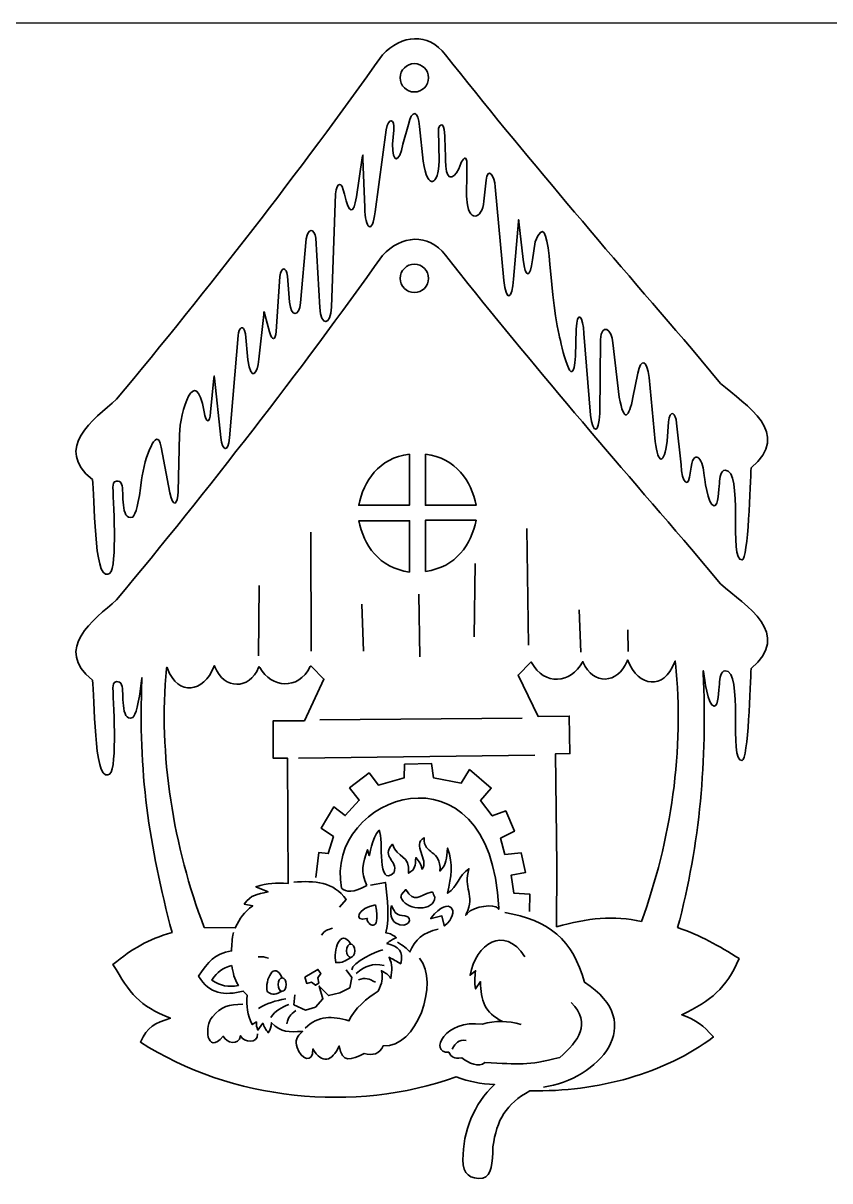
# Model space of a CAD drawing. Header units: millimetres. Extents: x -109 to 102, y -98 to 112.
# Drawn here: x -43 to 23.2, y 17.1 to 112 of the extents above; entities that cross this region are included whole.
import ezdxf

# ---------------------------------------------------------------- set-up
doc = ezdxf.new("R2010")
doc.units = ezdxf.units.MM
doc.header["$MEASUREMENT"] = 0
doc.layers.add('layer 1', color=7, linetype='Continuous')

msp = doc.modelspace()

# ---------------------------------------------------------------- linework, layer by layer
at = {"layer": 'layer 1', "color": 137}
msp.add_lwpolyline([(-108.1613, -97.9675), (101.8387, -97.9675), (101.8387, 112.0323), (-108.1613, 112.0323), (-108.1613, -97.9675)], close=True, dxfattribs=at)
at = {"layer": 'layer 1', "color": 250, "lineweight": 35}
for points, knots in [([(-8.9465, 103.2595), (-8.9465, 103.2595), (-8.8854, 100.7156), (-8.8854, 100.7156), (-8.8854, 100.7156), (-8.9494, 98.7526), (-9.8127, 98.2282), (-10.2048, 100.7156), (-10.2048, 100.7156), (-10.2048, 100.7156), (-10.5076, 103.5653), (-10.5076, 103.5653), (-10.5076, 103.5653), (-10.5677, 104.8792), (-11.1715, 105.0012), (-11.3918, 103.7126), (-11.3918, 103.7126), (-11.3918, 103.7126), (-11.8612, 102.1172), (-11.8612, 102.1172), (-11.8612, 102.1172), (-12.1543, 100.4833), (-12.7387, 100.5187), (-12.7005, 102.1069), (-12.7005, 102.1069), (-12.7005, 102.1069), (-12.595, 103.2649), (-12.595, 103.2649), (-12.595, 103.2649), (-12.5389, 104.2172), (-13.0436, 104.3453), (-13.2429, 103.2851), (-13.2429, 103.2851), (-13.2429, 103.2851), (-14.1349, 96.5748), (-14.1349, 96.5748), (-14.1349, 96.5748), (-14.3636, 94.6062), (-14.9456, 95.1814), (-14.9908, 96.9146), (-14.9908, 96.9146), (-14.9908, 96.9146), (-15.138, 100.9151), (-15.138, 100.9151), (-15.138, 100.9151), (-15.1487, 101.2075), (-15.1293, 101.4109), (-15.1941, 100.9822), (-15.1941, 100.9822), (-15.1941, 100.9822), (-15.677, 97.7917), (-15.677, 97.7917), (-15.677, 97.7917), (-15.8863, 96.2939), (-16.2998, 96.3409), (-16.655, 98.0209), (-16.655, 98.0209), (-16.8777, 99.1249), (-17.2827, 99.0177), (-17.379, 98.0371), (-17.379, 98.0371), (-17.379, 98.0371), (-17.7207, 88.7558), (-17.7207, 88.7558), (-17.7207, 88.7558), (-17.7692, 87.2386), (-18.5896, 87.1206), (-18.6864, 88.7302), (-18.6864, 88.7302), (-18.6864, 88.7302), (-19.0043, 94.3919), (-19.0043, 94.3919), (-19.0043, 94.3919), (-19.1089, 95.2648), (-19.6575, 95.2307), (-19.7908, 94.3467), (-19.7908, 94.3467), (-19.7908, 94.3467), (-20.2522, 89.1107), (-20.2522, 89.1107), (-20.2522, 89.1107), (-20.3575, 87.9548), (-21.0564, 87.9175), (-21.1474, 89.155), (-21.1474, 89.155), (-21.1474, 89.155), (-21.323, 91.2915), (-21.323, 91.2915), (-21.323, 91.2915), (-21.4169, 92.0914), (-21.8586, 92.0575), (-21.9565, 91.2742), (-21.9565, 91.2742), (-21.9565, 91.2742), (-22.2475, 86.7557), (-22.2475, 86.7557), (-22.2475, 86.7557), (-22.3009, 86.0071), (-22.596, 85.9683), (-22.8106, 86.7113), (-22.8106, 86.7113), (-22.8106, 86.7113), (-23.1824, 88.1566), (-23.1824, 88.1566), (-23.1824, 88.1566), (-23.2584, 88.4523), (-23.2439, 88.4452), (-23.2764, 88.1468), (-23.2764, 88.1468), (-23.2764, 88.1468), (-23.6775, 84.4782), (-23.6775, 84.4782), (-23.6775, 84.4782), (-23.7819, 83.2396), (-24.3136, 82.5848), (-24.5833, 84.4156), (-24.5833, 84.4156), (-24.5833, 84.4156), (-24.7711, 86.5693), (-24.7711, 86.5693), (-24.7711, 86.5693), (-24.9405, 87.4034), (-25.3232, 87.0645), (-25.3601, 86.4327), (-25.3601, 86.4327), (-25.3601, 86.4327), (-26.0828, 78.0358), (-26.0828, 78.0358), (-26.0828, 78.0358), (-26.159, 76.7773), (-26.7093, 76.937), (-26.7858, 78.0671), (-26.7858, 78.0671), (-26.7858, 78.0671), (-27.3107, 82.9295), (-27.3107, 82.9295), (-27.3107, 82.9295), (-27.3396, 83.1976), (-27.3328, 83.1615), (-27.3567, 82.9179), (-27.3567, 82.9179), (-27.3567, 82.9179), (-27.6316, 80.1319), (-27.6316, 80.1319), (-27.6316, 80.1319), (-27.7028, 79.1454), (-28.0311, 79.2417), (-28.1529, 80.1611), (-28.1529, 80.1611), (-28.9089, 84.2546), (-30.1467, 80.0943), (-30.1862, 78.3054), (-30.1862, 78.3054), (-30.1862, 78.3054), (-30.2898, 73.635), (-30.2898, 73.635), (-30.2898, 73.635), (-30.3034, 72.5433), (-30.7192, 72.2382), (-30.9657, 73.5268), (-30.9657, 73.5268), (-30.9657, 73.5268), (-31.6813, 77.2664), (-31.6813, 77.2664), (-31.6813, 77.2664), (-31.8854, 78.332), (-32.2517, 77.9058), (-32.5203, 77.3265), (-32.5203, 77.3265), (-32.8516, 76.7169), (-33.1863, 75.4771), (-33.2951, 74.5773), (-33.2951, 74.5773), (-33.5331, 72.6175), (-33.7716, 71.7624), (-34.0197, 71.5379), (-34.0197, 71.5379), (-35.0746, 71.1952), (-34.7014, 73.6008), (-34.9298, 74.2411), (-34.9298, 74.2411), (-35.001, 74.4408), (-35.1938, 74.5082), (-35.3598, 74.4887), (-35.3598, 74.4887), (-35.6017, 74.4603), (-35.6216, 74.1927), (-35.6392, 73.9927), (-35.6392, 73.9927), (-35.5947, 72.3192), (-35.2305, 66.7426), (-36.053, 66.8601), (-36.053, 66.8601), (-37.2495, 66.4244), (-37.1058, 73.3026), (-37.3292, 74.6131), (-37.3292, 74.6131), (-40.5474, 77.1912), (-37.2214, 79.5554), (-35.3392, 81.1967), (-35.3392, 81.1967), (-27.8015, 90.2915), (-20.3725, 99.8033), (-13.5359, 109.4369), (-13.5359, 109.4369), (-11.9533, 111.0875), (-9.8208, 111.3), (-8.3622, 109.4483), (-8.3622, 109.4483), (-1.883, 101.2202), (4.9692, 93.2769), (11.815, 85.3548), (11.815, 85.3548), (11.815, 85.3548), (14.1944, 82.4961), (14.1944, 82.4961), (14.1944, 82.4961), (16.2958, 80.6727), (20.1057, 78.4343), (16.7035, 75.5659), (16.7035, 75.5659), (16.6253, 74.3919), (16.4634, 68.0633), (15.963, 68.0177), (15.963, 68.0177), (14.8123, 67.9117), (16.1169, 75.4635), (14.5678, 75.3799), (14.5678, 75.3799), (14.209, 75.3605), (14.1193, 74.8058), (14.0942, 74.2905), (14.0942, 74.2905), (14.0695, 73.7815), (14.0015, 72.4591), (13.6737, 72.4701), (13.6737, 72.4701), (13.1171, 72.4886), (12.8658, 74.8397), (12.811, 75.1582), (12.811, 75.1582), (12.7575, 76.3167), (11.9484, 77.3349), (11.726, 75.2918), (11.726, 75.2918), (11.5955, 73.7198), (11.0251, 74.3408), (10.9514, 75.8296), (10.9514, 75.8296), (10.9514, 75.8296), (10.5855, 79.2257), (10.5855, 79.2257), (10.5855, 79.2257), (10.5467, 80.1033), (10.0459, 80.4161), (9.9126, 79.3386), (9.9126, 79.3386), (9.9126, 79.3386), (9.8101, 77.747), (9.8101, 77.747), (9.8101, 77.747), (9.5631, 75.8293), (9.0598, 75.7901), (8.8431, 77.7441), (8.8431, 77.7441), (8.8431, 77.7441), (8.3488, 82.9805), (8.3488, 82.9805), (8.3488, 82.9805), (8.1556, 84.4317), (7.6699, 84.5839), (7.4023, 83.345), (7.4023, 83.345), (7.4023, 83.345), (7.0058, 81.3444), (7.0058, 81.3444), (7.0058, 81.3444), (6.6818, 79.679), (6.2774, 79.2166), (5.8863, 81.3669), (5.8863, 81.3669), (5.8863, 81.3669), (5.3671, 85.8124), (5.3671, 85.8124), (5.3671, 85.8124), (5.3078, 86.9642), (4.4175, 87.5006), (4.3511, 86.0849), (4.3511, 86.0849), (4.3511, 86.0849), (4.2831, 80.0317), (4.2831, 80.0317), (4.2831, 80.0317), (4.2063, 78.3481), (3.7266, 78.2955), (3.5232, 79.9014), (3.5232, 79.9014), (3.5232, 79.9014), (2.9924, 86.5762), (2.9924, 86.5762), (2.9924, 86.5762), (2.9172, 88.0196), (2.4233, 88.5818), (2.3533, 86.9294), (2.3533, 86.9294), (2.3533, 86.9294), (2.3053, 84.7278), (2.3053, 84.7278), (2.3053, 84.7278), (2.0511, 81.3716), (1.1398, 85.6543), (0.9506, 86.4629), (0.9506, 86.4629), (0.0378, 90.363), (0.3182, 97.3532), (-1.0126, 94.115), (-1.0126, 94.115), (-1.0126, 94.115), (-1.2261, 92.616), (-1.2261, 92.616), (-1.2261, 92.616), (-1.3986, 91.1692), (-1.8125, 91.0388), (-2.006, 92.6546), (-2.006, 92.6546), (-2.006, 92.6546), (-2.3521, 95.7445), (-2.3521, 95.7445), (-2.3521, 95.7445), (-2.373, 95.9317), (-2.3689, 96.0095), (-2.389, 95.7686), (-2.389, 95.7686), (-2.389, 95.7686), (-2.7804, 91.0554), (-2.7804, 91.0554), (-2.7804, 91.0554), (-2.9075, 89.3379), (-3.4036, 89.1639), (-3.5914, 90.9309), (-3.5914, 90.9309), (-3.5914, 90.9309), (-4.2852, 98.6069), (-4.2852, 98.6069), (-4.2852, 98.6069), (-4.3246, 99.5246), (-4.8994, 100.2997), (-5.0436, 99.1522), (-5.0436, 99.1522), (-5.0436, 99.1522), (-5.2128, 97.4375), (-5.2128, 97.4375), (-5.2128, 97.4375), (-5.3663, 95.8807), (-6.5351, 95.6629), (-6.6289, 97.6332), (-6.6289, 97.6332), (-6.65, 98.0764), (-6.6262, 98.8826), (-6.6052, 100.4427), (-6.6052, 100.4427), (-6.5928, 101.364), (-7.005, 100.8633), (-7.1104, 100.5176), (-7.1104, 100.5176), (-7.4937, 99.2589), (-8.2934, 98.9434), (-8.3389, 100.302), (-8.3389, 100.302), (-8.3824, 101.5922), (-8.4029, 102.7038), (-8.4845, 103.3069), (-8.4845, 103.3069), (-8.5731, 103.9616), (-8.9556, 103.6481), (-8.9465, 103.2595)], [0, 0, 0, 0, 0.0105263, 0.0105263, 0.0105263, 0.0105263, 0.0210526, 0.0210526, 0.0210526, 0.0210526, 0.0315789, 0.0315789, 0.0315789, 0.0315789, 0.0421053, 0.0421053, 0.0421053, 0.0421053, 0.0526316, 0.0526316, 0.0526316, 0.0526316, 0.0631579, 0.0631579, 0.0631579, 0.0631579, 0.0736842, 0.0736842, 0.0736842, 0.0736842, 0.0842105, 0.0842105, 0.0842105, 0.0842105, 0.0947368, 0.0947368, 0.0947368, 0.0947368, 0.1052632, 0.1052632, 0.1052632, 0.1052632, 0.1157895, 0.1157895, 0.1157895, 0.1157895, 0.1263158, 0.1263158, 0.1263158, 0.1263158, 0.1368421, 0.1368421, 0.1368421, 0.1368421, 0.1473684, 0.1473684, 0.1473684, 0.1473684, 0.1578947, 0.1578947, 0.1578947, 0.1578947, 0.1684211, 0.1684211, 0.1684211, 0.1684211, 0.1789474, 0.1789474, 0.1789474, 0.1789474, 0.1894737, 0.1894737, 0.1894737, 0.1894737, 0.2, 0.2, 0.2, 0.2, 0.2105263, 0.2105263, 0.2105263, 0.2105263, 0.2210526, 0.2210526, 0.2210526, 0.2210526, 0.2315789, 0.2315789, 0.2315789, 0.2315789, 0.2421053, 0.2421053, 0.2421053, 0.2421053, 0.2526316, 0.2526316, 0.2526316, 0.2526316, 0.2631579, 0.2631579, 0.2631579, 0.2631579, 0.2736842, 0.2736842, 0.2736842, 0.2736842, 0.2842105, 0.2842105, 0.2842105, 0.2842105, 0.2947368, 0.2947368, 0.2947368, 0.2947368, 0.3052632, 0.3052632, 0.3052632, 0.3052632, 0.3157895, 0.3157895, 0.3157895, 0.3157895, 0.3263158, 0.3263158, 0.3263158, 0.3263158, 0.3368421, 0.3368421, 0.3368421, 0.3368421, 0.3473684, 0.3473684, 0.3473684, 0.3473684, 0.3578947, 0.3578947, 0.3578947, 0.3578947, 0.3684211, 0.3684211, 0.3684211, 0.3684211, 0.3789474, 0.3789474, 0.3789474, 0.3789474, 0.3894737, 0.3894737, 0.3894737, 0.3894737, 0.4, 0.4, 0.4, 0.4, 0.4105263, 0.4105263, 0.4105263, 0.4105263, 0.4210526, 0.4210526, 0.4210526, 0.4210526, 0.4315789, 0.4315789, 0.4315789, 0.4315789, 0.4421053, 0.4421053, 0.4421053, 0.4421053, 0.4526316, 0.4526316, 0.4526316, 0.4526316, 0.4631579, 0.4631579, 0.4631579, 0.4631579, 0.4736842, 0.4736842, 0.4736842, 0.4736842, 0.4842105, 0.4842105, 0.4842105, 0.4842105, 0.4947368, 0.4947368, 0.4947368, 0.4947368, 0.5052632, 0.5052632, 0.5052632, 0.5052632, 0.5157895, 0.5157895, 0.5157895, 0.5157895, 0.5263158, 0.5263158, 0.5263158, 0.5263158, 0.5368421, 0.5368421, 0.5368421, 0.5368421, 0.5473684, 0.5473684, 0.5473684, 0.5473684, 0.5578947, 0.5578947, 0.5578947, 0.5578947, 0.5684211, 0.5684211, 0.5684211, 0.5684211, 0.5789474, 0.5789474, 0.5789474, 0.5789474, 0.5894737, 0.5894737, 0.5894737, 0.5894737, 0.6, 0.6, 0.6, 0.6, 0.6105263, 0.6105263, 0.6105263, 0.6105263, 0.6210526, 0.6210526, 0.6210526, 0.6210526, 0.6315789, 0.6315789, 0.6315789, 0.6315789, 0.6421053, 0.6421053, 0.6421053, 0.6421053, 0.6526316, 0.6526316, 0.6526316, 0.6526316, 0.6631579, 0.6631579, 0.6631579, 0.6631579, 0.6736842, 0.6736842, 0.6736842, 0.6736842, 0.6842105, 0.6842105, 0.6842105, 0.6842105, 0.6947368, 0.6947368, 0.6947368, 0.6947368, 0.7052632, 0.7052632, 0.7052632, 0.7052632, 0.7157895, 0.7157895, 0.7157895, 0.7157895, 0.7263158, 0.7263158, 0.7263158, 0.7263158, 0.7368421, 0.7368421, 0.7368421, 0.7368421, 0.7473684, 0.7473684, 0.7473684, 0.7473684, 0.7578947, 0.7578947, 0.7578947, 0.7578947, 0.7684211, 0.7684211, 0.7684211, 0.7684211, 0.7789474, 0.7789474, 0.7789474, 0.7789474, 0.7894737, 0.7894737, 0.7894737, 0.7894737, 0.8, 0.8, 0.8, 0.8, 0.8105263, 0.8105263, 0.8105263, 0.8105263, 0.8210526, 0.8210526, 0.8210526, 0.8210526, 0.8315789, 0.8315789, 0.8315789, 0.8315789, 0.8421053, 0.8421053, 0.8421053, 0.8421053, 0.8526316, 0.8526316, 0.8526316, 0.8526316, 0.8631579, 0.8631579, 0.8631579, 0.8631579, 0.8736842, 0.8736842, 0.8736842, 0.8736842, 0.8842105, 0.8842105, 0.8842105, 0.8842105, 0.8947368, 0.8947368, 0.8947368, 0.8947368, 0.9052632, 0.9052632, 0.9052632, 0.9052632, 0.9157895, 0.9157895, 0.9157895, 0.9157895, 0.9263158, 0.9263158, 0.9263158, 0.9263158, 0.9368421, 0.9368421, 0.9368421, 0.9368421, 0.9473684, 0.9473684, 0.9473684, 0.9473684, 0.9578947, 0.9578947, 0.9578947, 0.9578947, 0.9684211, 0.9684211, 0.9684211, 0.9684211, 0.9789474, 0.9789474, 0.9789474, 0.9789474, 1, 1, 1, 1]), ([(-10.9185, 108.7177), (-10.2754, 108.7177), (-9.7537, 108.196), (-9.7537, 107.5528), (-9.7537, 107.5528), (-9.7537, 106.9096), (-10.2754, 106.388), (-10.9185, 106.388), (-10.9185, 106.388), (-11.5617, 106.388), (-12.0833, 106.9096), (-12.0833, 107.5528), (-12.0833, 107.5528), (-12.0833, 108.196), (-11.5617, 108.7177), (-10.9185, 108.7177)], [0, 0, 0, 0, 0.2, 0.2, 0.2, 0.2, 0.4, 0.4, 0.4, 0.4, 0.6, 0.6, 0.6, 0.6, 1, 1, 1, 1]), ([(-8.3622, 93.0017), (-1.883, 84.7736), (4.9692, 76.8303), (11.815, 68.9082), (11.815, 68.9082), (11.815, 68.9082), (14.1944, 66.0495), (14.1944, 66.0495), (14.1944, 66.0495), (16.2958, 64.2261), (20.1057, 61.9877), (16.7035, 59.1194), (16.7035, 59.1194), (16.6253, 57.9453), (16.4635, 51.6167), (15.9631, 51.5711), (15.9631, 51.5711), (14.8124, 51.4651), (16.117, 59.017), (14.5679, 58.9333), (14.5679, 58.9333), (14.2091, 58.9139), (14.1193, 58.3593), (14.0942, 57.8439), (14.0942, 57.8439), (14.0695, 57.3349), (14.0015, 56.0125), (13.6737, 56.0235), (13.6737, 56.0235), (13.1171, 56.042), (12.8659, 58.3932), (12.811, 58.7116), (12.811, 58.7116), (12.7682, 58.9595), (12.7638, 59.0482), (12.777, 58.7351), (12.777, 58.7351), (13.0797, 51.5893), (12.5418, 44.8354), (10.6686, 37.8744), (10.6686, 37.8744), (12.5502, 37.2567), (14.0324, 36.3959), (15.7086, 35.3405), (15.7086, 35.3405), (14.6323, 32.8424), (13.4376, 31.9274), (11.0148, 30.7276), (11.0148, 30.7276), (12.2455, 30.2622), (12.7394, 29.9113), (13.6104, 28.9085), (13.6104, 28.9085), (9.5726, 25.9022), (4.1768, 24.4074), (-1.4443, 24.4906), (-1.4443, 24.4906), (-3.3968, 23.3982), (-4.1741, 22.142), (-4.4726, 19.8994), (-4.4726, 19.8994), (-4.4726, 18.6187), (-4.6124, 17.5308), (-5.2946, 17.3223), (-5.2946, 17.3223), (-6.3551, 17.2286), (-6.9385, 17.6419), (-6.9385, 18.8382), (-6.9385, 18.8382), (-6.9385, 21.2203), (-6.0529, 23.3933), (-4.3429, 25.0104), (-4.3429, 25.0104), (-5.5107, 25.0601), (-6.4025, 25.2344), (-7.5009, 25.6384), (-7.5009, 25.6384), (-15.8167, 22.6535), (-25.941, 23.6839), (-33.3925, 28.497), (-33.3925, 28.497), (-32.8177, 29.744), (-32.2193, 30.0555), (-30.9266, 30.4461), (-30.9266, 30.4461), (-33.5215, 31.477), (-34.2454, 32.4703), (-35.642, 34.8641), (-35.642, 34.8641), (-33.981, 36.177), (-32.8301, 36.8887), (-30.7969, 37.4845), (-30.7969, 37.4845), (-32.6616, 44.5492), (-33.6089, 50.7775), (-33.2627, 58.1828), (-33.2627, 58.1828), (-33.2627, 58.5298), (-33.269, 58.3466), (-33.2952, 58.1308), (-33.2952, 58.1308), (-33.5331, 56.171), (-33.7717, 55.3158), (-34.0198, 55.0913), (-34.0198, 55.0913), (-35.0746, 54.7486), (-34.7015, 57.1542), (-34.9299, 57.7945), (-34.9299, 57.7945), (-35.0011, 57.9943), (-35.1939, 58.0617), (-35.3598, 58.0422), (-35.3598, 58.0422), (-35.6018, 58.0137), (-35.6216, 57.7461), (-35.6393, 57.5461), (-35.6393, 57.5461), (-35.5947, 55.8726), (-35.2305, 50.2961), (-36.053, 50.4136), (-36.053, 50.4136), (-37.2495, 49.9778), (-37.1059, 56.856), (-37.3292, 58.1665), (-37.3292, 58.1665), (-40.5474, 60.7446), (-37.2215, 63.1088), (-35.3392, 64.7502), (-35.3392, 64.7502), (-27.8015, 73.8449), (-20.3725, 83.3567), (-13.5359, 92.9903), (-13.5359, 92.9903), (-11.9533, 94.6408), (-9.8208, 94.8533), (-8.3622, 93.0017)], [0, 0, 0, 0, 0.0285714, 0.0285714, 0.0285714, 0.0285714, 0.0571429, 0.0571429, 0.0571429, 0.0571429, 0.0857143, 0.0857143, 0.0857143, 0.0857143, 0.1142857, 0.1142857, 0.1142857, 0.1142857, 0.1428571, 0.1428571, 0.1428571, 0.1428571, 0.1714286, 0.1714286, 0.1714286, 0.1714286, 0.2, 0.2, 0.2, 0.2, 0.2285714, 0.2285714, 0.2285714, 0.2285714, 0.2571429, 0.2571429, 0.2571429, 0.2571429, 0.2857143, 0.2857143, 0.2857143, 0.2857143, 0.3142857, 0.3142857, 0.3142857, 0.3142857, 0.3428571, 0.3428571, 0.3428571, 0.3428571, 0.3714286, 0.3714286, 0.3714286, 0.3714286, 0.4, 0.4, 0.4, 0.4, 0.4285714, 0.4285714, 0.4285714, 0.4285714, 0.4571429, 0.4571429, 0.4571429, 0.4571429, 0.4857143, 0.4857143, 0.4857143, 0.4857143, 0.5142857, 0.5142857, 0.5142857, 0.5142857, 0.5428571, 0.5428571, 0.5428571, 0.5428571, 0.5714286, 0.5714286, 0.5714286, 0.5714286, 0.6, 0.6, 0.6, 0.6, 0.6285714, 0.6285714, 0.6285714, 0.6285714, 0.6571429, 0.6571429, 0.6571429, 0.6571429, 0.6857143, 0.6857143, 0.6857143, 0.6857143, 0.7142857, 0.7142857, 0.7142857, 0.7142857, 0.7428571, 0.7428571, 0.7428571, 0.7428571, 0.7714286, 0.7714286, 0.7714286, 0.7714286, 0.8, 0.8, 0.8, 0.8, 0.8285714, 0.8285714, 0.8285714, 0.8285714, 0.8571429, 0.8571429, 0.8571429, 0.8571429, 0.8857143, 0.8857143, 0.8857143, 0.8857143, 0.9142857, 0.9142857, 0.9142857, 0.9142857, 0.9428571, 0.9428571, 0.9428571, 0.9428571, 1, 1, 1, 1]), ([(-10.9185, 92.2711), (-10.2754, 92.2711), (-9.7537, 91.7494), (-9.7537, 91.1062), (-9.7537, 91.1062), (-9.7537, 90.463), (-10.2754, 89.9414), (-10.9185, 89.9414), (-10.9185, 89.9414), (-11.5617, 89.9414), (-12.0833, 90.463), (-12.0833, 91.1062), (-12.0833, 91.1062), (-12.0833, 91.7494), (-11.5617, 92.2711), (-10.9185, 92.2711)], [0, 0, 0, 0, 0.2, 0.2, 0.2, 0.2, 0.4, 0.4, 0.4, 0.4, 0.6, 0.6, 0.6, 0.6, 1, 1, 1, 1]), ([(-11.3296, 76.7045), (-11.3296, 76.7045), (-11.3296, 72.5032), (-11.3296, 72.5032), (-11.3296, 72.5032), (-11.3296, 72.5032), (-15.4826, 72.5032), (-15.4826, 72.5032), (-15.4826, 72.5032), (-15.0866, 74.4859), (-13.8609, 76.358), (-11.3296, 76.7045)], [0, 0, 0, 0, 0.25, 0.25, 0.25, 0.25, 0.5, 0.5, 0.5, 0.5, 1, 1, 1, 1]), ([(-10.0101, 76.7045), (-10.0101, 76.7045), (-10.0101, 72.5032), (-10.0101, 72.5032), (-10.0101, 72.5032), (-10.0101, 72.5032), (-5.8571, 72.5032), (-5.8571, 72.5032), (-5.8571, 72.5032), (-6.253, 74.4859), (-7.4787, 76.358), (-10.0101, 76.7045)], [0, 0, 0, 0, 0.25, 0.25, 0.25, 0.25, 0.5, 0.5, 0.5, 0.5, 1, 1, 1, 1]), ([(-11.3117, 67.028), (-11.3117, 67.028), (-11.3117, 71.2294), (-11.3117, 71.2294), (-11.3117, 71.2294), (-11.3117, 71.2294), (-15.4647, 71.2294), (-15.4647, 71.2294), (-15.4647, 71.2294), (-15.0687, 69.2467), (-13.8431, 67.3745), (-11.3117, 67.028)], [0, 0, 0, 0, 0.25, 0.25, 0.25, 0.25, 0.5, 0.5, 0.5, 0.5, 1, 1, 1, 1]), ([(-10.0101, 67.0803), (-10.0101, 67.0803), (-10.0101, 71.2816), (-10.0101, 71.2816), (-10.0101, 71.2816), (-10.0101, 71.2816), (-5.8571, 71.2816), (-5.8571, 71.2816), (-5.8571, 71.2816), (-6.253, 69.299), (-7.4787, 67.4268), (-10.0101, 67.0803)], [0, 0, 0, 0, 0.25, 0.25, 0.25, 0.25, 0.5, 0.5, 0.5, 0.5, 1, 1, 1, 1]), ([(7.6998, 38.3671), (5.4554, 38.9231), (3.2771, 38.6415), (0.7482, 37.9421), (0.7482, 37.9421), (0.7482, 37.9421), (0.7583, 43.0067), (0.7583, 43.0067), (0.7583, 43.0067), (0.7583, 43.0067), (0.6643, 52.1266), (0.6643, 52.1266), (0.6643, 52.1266), (0.6643, 52.1266), (1.8321, 52.1436), (1.8321, 52.1436), (1.8321, 52.1436), (1.8321, 52.1436), (1.7875, 55.2185), (1.7875, 55.2185), (1.7875, 55.2185), (1.7875, 55.2185), (-0.7646, 55.1815), (-0.7646, 55.1815), (-0.7646, 55.1815), (-0.7646, 55.1815), (-2.4147, 58.5796), (-2.4147, 58.5796), (-2.4147, 58.5796), (-2.4147, 58.5796), (-1.3788, 59.6473), (-1.3788, 59.6473), (-1.3788, 59.6473), (-1.3356, 59.6919), (-1.3433, 59.6658), (-1.3163, 59.6161), (-1.3163, 59.6161), (-0.2468, 57.6409), (1.9276, 57.9092), (2.8575, 59.6329), (2.8575, 59.6329), (2.9048, 59.7207), (2.8932, 59.6871), (2.9275, 59.6062), (2.9275, 59.6062), (3.7202, 57.7471), (5.7876, 57.8332), (6.5248, 59.7238), (6.5248, 59.7238), (6.5707, 59.8419), (6.5555, 59.8604), (6.6049, 59.734), (6.6049, 59.734), (7.438, 57.615), (9.5505, 57.317), (10.4076, 59.6109), (10.4076, 59.6109), (10.4928, 59.839), (10.4664, 59.7238), (10.4862, 59.5466), (10.4862, 59.5466), (11.2718, 52.5745), (10.1014, 44.9294), (7.6998, 38.3671)], [0, 0, 0, 0, 0.0588235, 0.0588235, 0.0588235, 0.0588235, 0.1176471, 0.1176471, 0.1176471, 0.1176471, 0.1764706, 0.1764706, 0.1764706, 0.1764706, 0.2352941, 0.2352941, 0.2352941, 0.2352941, 0.2941176, 0.2941176, 0.2941176, 0.2941176, 0.3529412, 0.3529412, 0.3529412, 0.3529412, 0.4117647, 0.4117647, 0.4117647, 0.4117647, 0.4705882, 0.4705882, 0.4705882, 0.4705882, 0.5294118, 0.5294118, 0.5294118, 0.5294118, 0.5882353, 0.5882353, 0.5882353, 0.5882353, 0.6470588, 0.6470588, 0.6470588, 0.6470588, 0.7058824, 0.7058824, 0.7058824, 0.7058824, 0.7647059, 0.7647059, 0.7647059, 0.7647059, 0.8235294, 0.8235294, 0.8235294, 0.8235294, 0.8823529, 0.8823529, 0.8823529, 0.8823529, 1, 1, 1, 1]), ([(-28.158, 37.896), (-28.158, 37.896), (-25.6057, 37.8526), (-25.6057, 37.8526), (-25.6057, 37.8526), (-25.2135, 38.6868), (-24.9132, 39.0907), (-24.178, 39.6719), (-24.178, 39.6719), (-24.178, 39.6719), (-24.8702, 39.8018), (-24.8702, 39.8018), (-24.8702, 39.8018), (-24.2752, 40.6142), (-23.8731, 40.5743), (-22.9234, 40.798), (-22.9234, 40.798), (-22.9234, 40.798), (-23.9184, 41.2311), (-23.9184, 41.2311), (-23.9184, 41.2311), (-22.915, 41.5287), (-22.3291, 41.5528), (-21.2796, 41.4909), (-21.2796, 41.4909), (-21.2796, 41.4909), (-21.3229, 51.7562), (-21.3229, 51.7562), (-21.3229, 51.7562), (-21.3229, 51.7562), (-22.4908, 51.7562), (-22.4908, 51.7562), (-22.4908, 51.7562), (-22.4908, 51.7562), (-22.4908, 54.8314), (-22.4908, 54.8314), (-22.4908, 54.8314), (-22.4908, 54.8314), (-19.9385, 54.8314), (-19.9385, 54.8314), (-19.9385, 54.8314), (-19.9385, 54.8314), (-18.3378, 58.2532), (-18.3378, 58.2532), (-18.3378, 58.2532), (-18.3378, 58.2532), (-19.3676, 59.2842), (-19.3676, 59.2842), (-19.3676, 59.2842), (-19.4258, 59.3424), (-19.4145, 59.344), (-19.4523, 59.2716), (-19.4523, 59.2716), (-20.4861, 57.2973), (-22.6396, 57.5171), (-23.6042, 59.1938), (-23.6042, 59.1938), (-23.6626, 59.2955), (-23.6482, 59.3155), (-23.6951, 59.2004), (-23.6951, 59.2004), (-24.459, 57.3371), (-26.5164, 57.388), (-27.2861, 59.251), (-27.2861, 59.251), (-27.3377, 59.3763), (-27.3216, 59.4132), (-27.3753, 59.2708), (-27.3753, 59.2708), (-28.1804, 57.1416), (-30.2909, 56.8179), (-31.1779, 59.1091), (-31.1779, 59.1091), (-31.23, 59.2441), (-31.2253, 59.2936), (-31.2428, 59.1193), (-31.2428, 59.1193), (-31.9463, 52.1131), (-30.6649, 44.4497), (-28.158, 37.896)], [0, 0, 0, 0, 0.047619, 0.047619, 0.047619, 0.047619, 0.0952381, 0.0952381, 0.0952381, 0.0952381, 0.1428571, 0.1428571, 0.1428571, 0.1428571, 0.1904762, 0.1904762, 0.1904762, 0.1904762, 0.2380952, 0.2380952, 0.2380952, 0.2380952, 0.2857143, 0.2857143, 0.2857143, 0.2857143, 0.3333333, 0.3333333, 0.3333333, 0.3333333, 0.3809524, 0.3809524, 0.3809524, 0.3809524, 0.4285714, 0.4285714, 0.4285714, 0.4285714, 0.4761905, 0.4761905, 0.4761905, 0.4761905, 0.5238095, 0.5238095, 0.5238095, 0.5238095, 0.5714286, 0.5714286, 0.5714286, 0.5714286, 0.6190476, 0.6190476, 0.6190476, 0.6190476, 0.6666667, 0.6666667, 0.6666667, 0.6666667, 0.7142857, 0.7142857, 0.7142857, 0.7142857, 0.7619048, 0.7619048, 0.7619048, 0.7619048, 0.8095238, 0.8095238, 0.8095238, 0.8095238, 0.8571429, 0.8571429, 0.8571429, 0.8571429, 0.9047619, 0.9047619, 0.9047619, 0.9047619, 1, 1, 1, 1]), ([(-14.812, 41.3394), (-15.3432, 42.4698), (-15.169, 43.1048), (-14.7687, 44.263), (-14.7687, 44.263), (-14.7687, 44.263), (-14.6173, 43.7866), (-14.6173, 43.7866), (-14.6173, 43.7866), (-14.5697, 43.6366), (-14.4428, 45.2792), (-13.7953, 45.8656), (-13.7953, 45.8656), (-13.44, 45.0985), (-14.0036, 41.04), (-12.584, 42.4006), (-12.584, 42.4006), (-12.2316, 43.4362), (-13.7089, 43.6133), (-12.7138, 44.7179), (-12.7138, 44.7179), (-12.3151, 43.52), (-11.2709, 43.8999), (-11.3943, 42.3356), (-11.3943, 42.3356), (-10.7914, 42.7197), (-10.8837, 42.8998), (-10.7887, 43.6133), (-10.7887, 43.6133), (-10.4804, 43.253), (-10.3913, 43.1215), (-10.2912, 42.6604), (-10.2912, 42.6604), (-9.6532, 43.4617), (-11.1948, 44.6573), (-10.1181, 45.2375), (-10.1181, 45.2375), (-10.1879, 43.7713), (-8.705, 44.3574), (-8.8204, 42.5088), (-8.8204, 42.5088), (-8.2247, 43.1335), (-8.3225, 43.5231), (-8.1931, 44.393), (-8.1931, 44.393), (-7.7276, 42.9948), (-7.8942, 42.1218), (-8.1931, 40.6897), (-8.1931, 40.6897), (-7.3017, 41.2515), (-7.3383, 42.1421), (-6.441, 42.7038), (-6.441, 42.7038), (-6.9556, 41.0844), (-5.9118, 40.567), (-6.6584, 39.0041), (-6.6584, 39.0041), (-6.7815, 38.7466), (-6.6759, 38.957), (-6.5946, 39.043), (-6.5946, 39.043), (-6.0095, 39.6616), (-4.3725, 39.8232), (-4.0493, 39.4696), (-4.0493, 39.4696), (-3.9862, 39.4009), (-3.9934, 39.3013), (-4.0017, 39.4889), (-4.0017, 39.4889), (-4.6277, 53.6288), (-18.3866, 48.7163), (-16.8944, 41.1219), (-16.8944, 41.1219), (-16.5497, 40.7355), (-15.8825, 40.7255), (-14.812, 41.3394)], [0, 0, 0, 0, 0.05, 0.05, 0.05, 0.05, 0.1, 0.1, 0.1, 0.1, 0.15, 0.15, 0.15, 0.15, 0.2, 0.2, 0.2, 0.2, 0.25, 0.25, 0.25, 0.25, 0.3, 0.3, 0.3, 0.3, 0.35, 0.35, 0.35, 0.35, 0.4, 0.4, 0.4, 0.4, 0.45, 0.45, 0.45, 0.45, 0.5, 0.5, 0.5, 0.5, 0.55, 0.55, 0.55, 0.55, 0.6, 0.6, 0.6, 0.6, 0.65, 0.65, 0.65, 0.65, 0.7, 0.7, 0.7, 0.7, 0.75, 0.75, 0.75, 0.75, 0.8, 0.8, 0.8, 0.8, 0.85, 0.85, 0.85, 0.85, 0.9, 0.9, 0.9, 0.9, 1, 1, 1, 1]), ([(-11.9738, 40.5825), (-11.9738, 40.5825), (-11.6323, 40.9929), (-11.6323, 40.9929), (-11.6323, 40.9929), (-10.8867, 39.8314), (-10.5508, 40.5239), (-9.548, 40.7704), (-9.548, 40.7704), (-9.3893, 40.8092), (-9.4095, 40.7395), (-9.3423, 40.5986), (-9.3423, 40.5986), (-9.3423, 40.5986), (-9.2339, 40.3718), (-9.2339, 40.3718), (-9.2339, 40.3718), (-9.3011, 39.1993), (-11.4067, 39.2437), (-11.9586, 40.2026), (-11.9586, 40.2026), (-12.0425, 40.3486), (-12.0412, 40.4521), (-11.9738, 40.5825)], [0, 0, 0, 0, 0.1428571, 0.1428571, 0.1428571, 0.1428571, 0.2857143, 0.2857143, 0.2857143, 0.2857143, 0.4285714, 0.4285714, 0.4285714, 0.4285714, 0.5714286, 0.5714286, 0.5714286, 0.5714286, 0.7142857, 0.7142857, 0.7142857, 0.7142857, 1, 1, 1, 1]), ([(-9.5509, 38.6733), (-8.0159, 40.6398), (-7.0524, 39.1431), (-8.4331, 38.0429), (-8.4331, 38.0429), (-8.4669, 38.016), (-8.4642, 38.0089), (-8.4747, 38.052), (-8.4747, 38.052), (-8.4747, 38.052), (-8.6642, 38.8318), (-8.6642, 38.8318), (-8.6642, 38.8318), (-8.6642, 38.8318), (-9.5332, 38.6195), (-9.5332, 38.6195), (-9.5332, 38.6195), (-9.6236, 38.5973), (-9.6032, 38.606), (-9.5509, 38.6733)], [0, 0, 0, 0, 0.1666667, 0.1666667, 0.1666667, 0.1666667, 0.3333333, 0.3333333, 0.3333333, 0.3333333, 0.5, 0.5, 0.5, 0.5, 0.6666667, 0.6666667, 0.6666667, 0.6666667, 1, 1, 1, 1]), ([(-14.0981, 39.7367), (-15.5728, 39.5449), (-15.9536, 38.2699), (-14.8157, 38.6173), (-14.8157, 38.6173), (-14.7485, 38.6377), (-14.779, 38.6322), (-14.7865, 38.5776), (-14.7865, 38.5776), (-14.8431, 38.1764), (-13.6393, 37.2268), (-14.0981, 39.7367)], [0, 0, 0, 0, 0.25, 0.25, 0.25, 0.25, 0.5, 0.5, 0.5, 0.5, 1, 1, 1, 1]), ([(-12.8004, 39.6935), (-12.4735, 38.9761), (-12.3748, 38.9131), (-11.7058, 38.8303), (-11.7058, 38.8303), (-10.9105, 38.7322), (-11.4051, 37.6523), (-12.4759, 38.2641), (-12.4759, 38.2641), (-12.8167, 38.5444), (-12.9487, 38.966), (-12.8004, 39.6935)], [0, 0, 0, 0, 0.25, 0.25, 0.25, 0.25, 0.5, 0.5, 0.5, 0.5, 1, 1, 1, 1]), ([(-16.1421, 36.5316), (-15.957, 36.5316), (-15.8069, 36.2843), (-15.8069, 35.9794), (-15.8069, 35.9794), (-15.8069, 35.6744), (-15.957, 35.4271), (-16.1421, 35.4271), (-16.1421, 35.4271), (-16.3273, 35.4271), (-16.4774, 35.6744), (-16.4774, 35.9794), (-16.4774, 35.9794), (-16.4774, 36.2843), (-16.3273, 36.5316), (-16.1421, 36.5316)], [0, 0, 0, 0, 0.2, 0.2, 0.2, 0.2, 0.4, 0.4, 0.4, 0.4, 0.6, 0.6, 0.6, 0.6, 1, 1, 1, 1]), ([(-25.8867, 34.7774), (-25.7887, 34.1149), (-25.7036, 33.7044), (-25.346, 33.1316), (-25.346, 33.1316), (-26.2464, 32.9747), (-26.75, 33.0762), (-27.5306, 33.5647), (-27.5306, 33.5647), (-27.0544, 34.2939), (-26.7096, 34.5029), (-25.8867, 34.7774)], [0, 0, 0, 0, 0.25, 0.25, 0.25, 0.25, 0.5, 0.5, 0.5, 0.5, 1, 1, 1, 1]), ([(-21.766, 33.7595), (-21.5809, 33.7595), (-21.4308, 33.5122), (-21.4308, 33.2072), (-21.4308, 33.2072), (-21.4308, 32.9024), (-21.5809, 32.6551), (-21.766, 32.6551), (-21.766, 32.6551), (-21.9513, 32.6551), (-22.1013, 32.9024), (-22.1013, 33.2072), (-22.1013, 33.2072), (-22.1013, 33.5122), (-21.9513, 33.7595), (-21.766, 33.7595)], [0, 0, 0, 0, 0.2, 0.2, 0.2, 0.2, 0.4, 0.4, 0.4, 0.4, 0.6, 0.6, 0.6, 0.6, 1, 1, 1, 1])]:
    msp.add_open_spline(points, degree=3, knots=knots, dxfattribs=at)
at = {"layer": 'layer 1', "color": 1, "lineweight": 35}
for points in [[(-19.4193, 70.2942), (-19.4193, 70.2942), (-19.376, 60.5488), (-19.376, 60.5488)], [(-1.6823, 70.5974), (-1.6823, 70.5974), (-1.5526, 61.0252), (-1.5526, 61.0252)], [(-5.9219, 67.7387), (-5.9219, 67.7387), (-6.0084, 61.7182), (-6.0084, 61.7182)], [(-23.6589, 65.9196), (-23.6589, 65.9196), (-23.7021, 60.159), (-23.7021, 60.159)], [(-10.5508, 65.2266), (-10.5508, 65.2266), (-10.4643, 60.0723), (-10.4643, 60.0723)], [(-15.223, 64.4036), (-15.223, 64.4036), (-15.0933, 60.5488), (-15.0933, 60.5488)], [(2.6005, 63.9272), (2.6005, 63.9272), (2.7303, 60.4621), (2.7303, 60.4621)], [(6.5805, 62.2813), (6.5805, 62.2813), (6.6238, 60.5055), (6.6238, 60.5055)], [(-18.6839, 54.9181), (-18.6839, 54.9181), (-2.0717, 55.048), (-2.0717, 55.048)], [(-20.4143, 51.7562), (-20.4143, 51.7562), (-1.0335, 52.0161), (-1.0335, 52.0161)], [(-18.5324, 37.268), (-18.237, 37.6547), (-18.1135, 37.6805), (-17.6455, 37.8311)], [(-22.8801, 35.3622), (-23.2204, 35.4756), (-23.3692, 35.5099), (-23.7237, 35.4704)], [(-16.0449, 34.4093), (-16.0449, 35.0572), (-14.016, 35.8997), (-13.5142, 36.0552)], [(-15.6988, 34.1277), (-14.9042, 34.7529), (-14.3997, 34.9551), (-13.406, 34.7775)], [(-15.5041, 33.5863), (-14.9248, 33.8072), (-14.6463, 33.7015), (-14.1198, 33.3914)], [(-21.4742, 32.027), (-22.3114, 31.8874), (-22.9736, 31.685), (-23.7021, 31.2474)], [(-21.2146, 31.5723), (-21.8262, 31.3342), (-22.3214, 31.0781), (-22.6854, 30.5111)], [(-20.6305, 31.0742), (-21.1155, 30.7043), (-21.247, 30.5829), (-21.3876, 29.9913)], [(-7.8253, 27.9123), (-7.5168, 28.435), (-7.313, 28.6974), (-6.6789, 28.627)]]:
    msp.add_open_spline(points, degree=3, dxfattribs=at)
for points, knots in [([(-19.008, 41.989), (-19.008, 41.989), (-18.7592, 44.0248), (-18.7592, 44.0248), (-18.7592, 44.0248), (-18.7592, 44.0248), (-17.979, 43.9483), (-17.979, 43.9483), (-17.979, 43.9483), (-17.979, 43.9483), (-17.5632, 45.34), (-17.5632, 45.34), (-17.5632, 45.34), (-17.5632, 45.34), (-18.553, 46.0247), (-18.553, 46.0247), (-18.553, 46.0247), (-18.553, 46.0247), (-17.5374, 47.7714), (-17.5374, 47.7714), (-17.5374, 47.7714), (-17.5374, 47.7714), (-16.5857, 47.0567), (-16.5857, 47.0567), (-16.5857, 47.0567), (-16.5857, 47.0567), (-15.4392, 48.3128), (-15.4392, 48.3128), (-15.4392, 48.3128), (-15.4392, 48.3128), (-16.2396, 49.3306), (-16.2396, 49.3306), (-16.2396, 49.3306), (-16.2396, 49.3306), (-14.6389, 50.5651), (-14.6389, 50.5651), (-14.6389, 50.5651), (-14.6389, 50.5651), (-13.8602, 49.5472), (-13.8602, 49.5472), (-13.8602, 49.5472), (-13.8602, 49.5472), (-11.7621, 50.1536), (-11.7621, 50.1536), (-11.7621, 50.1536), (-11.7621, 50.1536), (-11.7189, 51.2707), (-11.7189, 51.2707), (-11.7189, 51.2707), (-11.7189, 51.2707), (-9.5126, 51.3231), (-9.5126, 51.3231), (-9.5126, 51.3231), (-9.5126, 51.3231), (-9.3396, 50.1536), (-9.3396, 50.1536), (-9.3396, 50.1536), (-9.3396, 50.1536), (-7.0755, 49.7281), (-7.0755, 49.7281), (-7.0755, 49.7281), (-7.0755, 49.7281), (-6.3882, 50.8378), (-6.3882, 50.8378), (-6.3882, 50.8378), (-6.3882, 50.8378), (-4.6165, 49.3157), (-4.6165, 49.3157), (-4.6165, 49.3157), (-4.6165, 49.3157), (-5.4893, 48.2912), (-5.4893, 48.2912), (-5.4893, 48.2912), (-5.4893, 48.2912), (-4.5376, 47.0351), (-4.5376, 47.0351), (-4.5376, 47.0351), (-4.5376, 47.0351), (-3.4216, 47.4429), (-3.4216, 47.4429), (-3.4216, 47.4429), (-3.4216, 47.4429), (-2.7206, 45.779), (-2.7206, 45.779), (-2.7206, 45.779), (-2.7206, 45.779), (-3.8454, 45.198), (-3.8454, 45.198), (-3.8454, 45.198), (-3.8454, 45.198), (-3.4993, 43.8732), (-3.4993, 43.8732), (-3.4993, 43.8732), (-3.4993, 43.8732), (-2.1494, 44.0032), (-2.1494, 44.0032), (-2.1494, 44.0032), (-2.1494, 44.0032), (-1.8121, 42.3826), (-1.8121, 42.3826), (-1.8121, 42.3826), (-1.8121, 42.3826), (-2.9713, 42.184), (-2.9713, 42.184), (-2.9713, 42.184), (-2.9713, 42.184), (-2.7639, 40.7113), (-2.7639, 40.7113), (-2.7639, 40.7113), (-2.7639, 40.7113), (-1.4571, 40.6247), (-1.4571, 40.6247), (-1.4571, 40.6247), (-1.4571, 40.6247), (-1.4661, 39.1954), (-1.4661, 39.1954)], [0, 0, 0, 0, 0.0333333, 0.0333333, 0.0333333, 0.0333333, 0.0666667, 0.0666667, 0.0666667, 0.0666667, 0.1, 0.1, 0.1, 0.1, 0.1333333, 0.1333333, 0.1333333, 0.1333333, 0.1666667, 0.1666667, 0.1666667, 0.1666667, 0.2, 0.2, 0.2, 0.2, 0.2333333, 0.2333333, 0.2333333, 0.2333333, 0.2666667, 0.2666667, 0.2666667, 0.2666667, 0.3, 0.3, 0.3, 0.3, 0.3333333, 0.3333333, 0.3333333, 0.3333333, 0.3666667, 0.3666667, 0.3666667, 0.3666667, 0.4, 0.4, 0.4, 0.4, 0.4333333, 0.4333333, 0.4333333, 0.4333333, 0.4666667, 0.4666667, 0.4666667, 0.4666667, 0.5, 0.5, 0.5, 0.5, 0.5333333, 0.5333333, 0.5333333, 0.5333333, 0.5666667, 0.5666667, 0.5666667, 0.5666667, 0.6, 0.6, 0.6, 0.6, 0.6333333, 0.6333333, 0.6333333, 0.6333333, 0.6666667, 0.6666667, 0.6666667, 0.6666667, 0.7, 0.7, 0.7, 0.7, 0.7333333, 0.7333333, 0.7333333, 0.7333333, 0.7666667, 0.7666667, 0.7666667, 0.7666667, 0.8, 0.8, 0.8, 0.8, 0.8333333, 0.8333333, 0.8333333, 0.8333333, 0.8666667, 0.8666667, 0.8666667, 0.8666667, 0.9, 0.9, 0.9, 0.9, 0.9333333, 0.9333333, 0.9333333, 0.9333333, 1, 1, 1, 1]), ([(-20.8036, 41.5992), (-19.1452, 41.7339), (-17.5132, 41.6605), (-16.5208, 40.1699), (-16.5208, 40.1699), (-16.5208, 40.1699), (-17.0616, 39.5419), (-17.0616, 39.5419)], [0, 0, 0, 0, 0.3333333, 0.3333333, 0.3333333, 0.3333333, 1, 1, 1, 1]), ([(-14.5091, 41.3611), (-14.5091, 41.3611), (-13.2978, 41.5776), (-13.2978, 41.5776), (-13.2978, 41.5776), (-13.1344, 40.1865), (-12.9402, 38.8259), (-13.2546, 37.4412), (-13.2546, 37.4412), (-12.8443, 37.3796), (-12.7233, 37.3022), (-12.3894, 37.0514), (-12.3894, 37.0514), (-12.7133, 36.9126), (-12.9026, 36.8052), (-13.1681, 36.5749), (-13.1681, 36.5749), (-12.2124, 36.3073), (-11.7655, 35.9736), (-12.0432, 34.9074), (-12.0432, 34.9074), (-12.3518, 35.1133), (-12.6652, 35.278), (-12.995, 35.4488), (-12.995, 35.4488), (-12.6769, 34.8115), (-12.7563, 34.4149), (-12.8436, 33.7162), (-12.8436, 33.7162), (-13.092, 34.048), (-13.2549, 34.1451), (-13.6223, 34.3443), (-13.6223, 34.3443), (-13.4572, 33.5876), (-13.5775, 33.3985), (-13.8819, 32.6768), (-13.8819, 32.6768), (-14.7684, 32.1124), (-15.8605, 31.2163), (-16.2828, 30.2296), (-16.2828, 30.2296), (-17.6406, 30.6432), (-18.7915, 30.7065), (-19.8735, 29.6232)], [0, 0, 0, 0, 0.0833333, 0.0833333, 0.0833333, 0.0833333, 0.1666667, 0.1666667, 0.1666667, 0.1666667, 0.25, 0.25, 0.25, 0.25, 0.3333333, 0.3333333, 0.3333333, 0.3333333, 0.4166667, 0.4166667, 0.4166667, 0.4166667, 0.5, 0.5, 0.5, 0.5, 0.5833333, 0.5833333, 0.5833333, 0.5833333, 0.6666667, 0.6666667, 0.6666667, 0.6666667, 0.75, 0.75, 0.75, 0.75, 0.8333333, 0.8333333, 0.8333333, 0.8333333, 1, 1, 1, 1]), ([(-3.4993, 39.1088), (0.0778, 38.5279), (2.0975, 36.8705), (3.0331, 33.3914), (3.0331, 33.3914), (8.321, 30.0031), (4.1617, 25.4615), (-0.341, 24.7938)], [0, 0, 0, 0, 0.3333333, 0.3333333, 0.3333333, 0.3333333, 1, 1, 1, 1]), ([(-1.8554, 35.4921), (-3.583, 38.1281), (-5.883, 36.5255), (-6.3545, 33.9761), (-6.3545, 33.9761), (-6.3545, 33.9761), (-5.9003, 34.3443), (-5.9003, 34.3443), (-5.9003, 34.3443), (-5.9783, 33.7813), (-5.9851, 33.4111), (-5.9003, 32.85), (-5.9003, 32.85), (-5.9003, 32.85), (-5.4893, 33.4564), (-5.4893, 33.4564), (-5.4893, 33.4564), (-5.4893, 31.8819), (-5.1428, 30.8954), (-3.694, 30.1862)], [0, 0, 0, 0, 0.1666667, 0.1666667, 0.1666667, 0.1666667, 0.3333333, 0.3333333, 0.3333333, 0.3333333, 0.5, 0.5, 0.5, 0.5, 0.6666667, 0.6666667, 0.6666667, 0.6666667, 1, 1, 1, 1]), ([(-25.7569, 37.4629), (-25.8726, 36.9335), (-25.9084, 36.5112), (-25.9084, 35.9685), (-25.9084, 35.9685), (-27.3923, 35.7139), (-27.7905, 35.1139), (-28.6122, 33.8896), (-28.6122, 33.8896), (-27.7526, 32.4214), (-26.4961, 32.2761), (-24.9566, 32.6768), (-24.9566, 32.6768), (-24.9566, 32.6768), (-24.6322, 32.3303), (-24.6322, 32.3303), (-24.6322, 32.3303), (-24.6929, 31.3965), (-24.6427, 30.7704), (-24.2212, 29.9264), (-24.2212, 29.9264), (-24.2212, 29.9264), (-23.8751, 30.143), (-23.8751, 30.143), (-23.8751, 30.143), (-23.8939, 29.8404), (-23.8735, 29.7466), (-23.7453, 29.4716), (-23.7453, 29.4716), (-23.7453, 29.4716), (-23.356, 30.0346), (-23.356, 30.0346), (-23.356, 30.0346), (-23.2207, 29.7229), (-23.1198, 29.513), (-22.9018, 29.255), (-22.9018, 29.255), (-22.6927, 29.5693), (-22.675, 29.699), (-22.6422, 30.078), (-22.6422, 30.078), (-21.7893, 29.2545), (-21.2514, 29.3168), (-20.0897, 29.3633), (-20.0897, 29.3633), (-20.6209, 28.9109), (-20.6834, 28.6353), (-20.544, 28.0423), (-20.544, 28.0423), (-20.2566, 27.0829), (-19.196, 26.6776), (-19.2462, 27.9339), (-19.2462, 27.9339), (-18.5014, 26.6721), (-17.6798, 26.8718), (-17.0831, 28.1722), (-17.0831, 28.1722), (-16.8421, 26.7235), (-16.1131, 27.0351), (-15.0499, 27.5441), (-15.0499, 27.5441), (-14.3274, 27.3835), (-13.7915, 27.4802), (-13.4709, 28.1939), (-13.4709, 28.1939), (-10.7525, 27.9386), (-8.8492, 33.3478), (-10.4859, 35.3839)], [0, 0, 0, 0, 0.0555556, 0.0555556, 0.0555556, 0.0555556, 0.1111111, 0.1111111, 0.1111111, 0.1111111, 0.1666667, 0.1666667, 0.1666667, 0.1666667, 0.2222222, 0.2222222, 0.2222222, 0.2222222, 0.2777778, 0.2777778, 0.2777778, 0.2777778, 0.3333333, 0.3333333, 0.3333333, 0.3333333, 0.3888889, 0.3888889, 0.3888889, 0.3888889, 0.4444444, 0.4444444, 0.4444444, 0.4444444, 0.5, 0.5, 0.5, 0.5, 0.5555556, 0.5555556, 0.5555556, 0.5555556, 0.6111111, 0.6111111, 0.6111111, 0.6111111, 0.6666667, 0.6666667, 0.6666667, 0.6666667, 0.7222222, 0.7222222, 0.7222222, 0.7222222, 0.7777778, 0.7777778, 0.7777778, 0.7777778, 0.8333333, 0.8333333, 0.8333333, 0.8333333, 0.8888889, 0.8888889, 0.8888889, 0.8888889, 1, 1, 1, 1]), ([(-16.1421, 35.4271), (-16.6164, 35.1261), (-16.7985, 34.9888), (-17.3643, 35.0157), (-17.3643, 35.0157), (-17.6072, 35.9477), (-16.9944, 37.9364), (-16.1421, 36.5316)], [0, 0, 0, 0, 0.3333333, 0.3333333, 0.3333333, 0.3333333, 1, 1, 1, 1]), ([(-8.9717, 37.7444), (-10.1957, 37.4961), (-10.8794, 36.8557), (-11.2862, 35.8819), (-11.2862, 35.8819), (-11.5345, 36.1536), (-11.8327, 36.3953), (-12.3028, 36.6832)], [0, 0, 0, 0, 0.3333333, 0.3333333, 0.3333333, 0.3333333, 1, 1, 1, 1]), ([(-21.7661, 33.7596), (-22.4077, 35.214), (-23.201, 33.5883), (-22.9883, 32.6334), (-22.9883, 32.6334), (-22.517, 32.2903), (-22.2608, 32.4126), (-21.7661, 32.6551)], [0, 0, 0, 0, 0.3333333, 0.3333333, 0.3333333, 0.3333333, 1, 1, 1, 1]), ([(-20.717, 32.3736), (-20.717, 32.3736), (-20.8036, 31.5506), (-20.8036, 31.5506), (-20.8036, 31.5506), (-20.8036, 31.5506), (-19.8518, 31.0958), (-19.8518, 31.0958), (-19.8518, 31.0958), (-19.8518, 31.0958), (-19.0299, 31.3557), (-19.0299, 31.3557), (-19.0299, 31.3557), (-19.0299, 31.3557), (-18.4242, 32.0487), (-18.4242, 32.0487), (-18.4242, 32.0487), (-18.4242, 32.0487), (-18.7271, 33.0882), (-18.7271, 33.0882), (-18.7271, 33.0882), (-18.7271, 33.0882), (-17.97, 32.3086), (-17.97, 32.3086), (-17.97, 32.3086), (-17.97, 32.3086), (-17.0399, 32.5252), (-17.0399, 32.5252), (-17.0399, 32.5252), (-17.0399, 32.5252), (-16.2179, 32.9367), (-16.2179, 32.9367), (-16.2179, 32.9367), (-16.2179, 32.9367), (-16.0449, 33.7812), (-16.0449, 33.7812), (-16.0449, 33.7812), (-16.0449, 33.7812), (-16.5208, 34.4093), (-16.5208, 34.4093)], [0, 0, 0, 0, 0.0909091, 0.0909091, 0.0909091, 0.0909091, 0.1818182, 0.1818182, 0.1818182, 0.1818182, 0.2727273, 0.2727273, 0.2727273, 0.2727273, 0.3636364, 0.3636364, 0.3636364, 0.3636364, 0.4545455, 0.4545455, 0.4545455, 0.4545455, 0.5454545, 0.5454545, 0.5454545, 0.5454545, 0.6363636, 0.6363636, 0.6363636, 0.6363636, 0.7272727, 0.7272727, 0.7272727, 0.7272727, 0.8181818, 0.8181818, 0.8181818, 0.8181818, 1, 1, 1, 1]), ([(-19.9167, 33.8029), (-19.9167, 33.8029), (-18.8353, 34.4526), (-18.8353, 34.4526), (-18.8353, 34.4526), (-18.8353, 34.4526), (-18.5973, 34.1277), (-18.5973, 34.1277), (-18.5973, 34.1277), (-18.5973, 34.1277), (-18.8353, 33.7596), (-18.8353, 33.7596), (-18.8353, 33.7596), (-18.8353, 33.7596), (-18.7487, 33.3265), (-18.7487, 33.3265), (-18.7487, 33.3265), (-18.7487, 33.3265), (-19.0299, 33.1532), (-19.0299, 33.1532), (-19.0299, 33.1532), (-19.0299, 33.1532), (-19.3544, 33.4131), (-19.3544, 33.4131), (-19.3544, 33.4131), (-19.3544, 33.4131), (-19.7437, 33.3048), (-19.7437, 33.3048), (-19.7437, 33.3048), (-19.7437, 33.3048), (-19.9167, 33.8029), (-19.9167, 33.8029)], [0, 0, 0, 0, 0.1111111, 0.1111111, 0.1111111, 0.1111111, 0.2222222, 0.2222222, 0.2222222, 0.2222222, 0.3333333, 0.3333333, 0.3333333, 0.3333333, 0.4444444, 0.4444444, 0.4444444, 0.4444444, 0.5555556, 0.5555556, 0.5555556, 0.5555556, 0.6666667, 0.6666667, 0.6666667, 0.6666667, 0.7777778, 0.7777778, 0.7777778, 0.7777778, 1, 1, 1, 1]), ([(-24.9999, 31.5939), (-26.1062, 31.5513), (-26.7513, 31.4562), (-27.4874, 30.5544), (-27.4874, 30.5544), (-28.1722, 29.9015), (-27.9809, 27.3345), (-26.6006, 28.9735), (-26.6006, 28.9735), (-26.3163, 28.4307), (-25.3544, 28.1483), (-25.1729, 29.0168), (-25.1729, 29.0168), (-24.923, 28.447), (-23.7148, 28.3179), (-23.7886, 29.1684)], [0, 0, 0, 0, 0.2, 0.2, 0.2, 0.2, 0.4, 0.4, 0.4, 0.4, 0.6, 0.6, 0.6, 0.6, 1, 1, 1, 1]), ([(1.9516, 31.7455), (3.6095, 29.9669), (2.5592, 28.6071), (0.9999, 27.2193), (0.9999, 27.2193), (-1.7224, 26.5619), (-2.2294, 26.6557), (-5.1431, 26.8295), (-5.1431, 26.8295), (-5.5925, 26.3609), (-6.4981, 26.7468), (-7.0324, 27.2111), (-7.0324, 27.2111), (-7.7302, 27.0956), (-7.8248, 27.2645), (-8.1065, 27.6524), (-8.1065, 27.6524), (-9.7375, 27.5748), (-8.4691, 30.4104), (-5.3378, 29.9481), (-5.3378, 29.9481), (-4.2926, 30.2851), (-3.2629, 30.2441), (-2.1582, 29.9264)], [0, 0, 0, 0, 0.1428571, 0.1428571, 0.1428571, 0.1428571, 0.2857143, 0.2857143, 0.2857143, 0.2857143, 0.4285714, 0.4285714, 0.4285714, 0.4285714, 0.5714286, 0.5714286, 0.5714286, 0.5714286, 0.7142857, 0.7142857, 0.7142857, 0.7142857, 1, 1, 1, 1])]:
    msp.add_open_spline(points, degree=3, knots=knots, dxfattribs=at)
at = {"layer": 'layer 1', "lineweight": 35}
msp.add_open_spline([(-76.9587, 15.0064), (-76.9587, 15.0064), (-69.3111, 29.0803), (-69.3111, 29.0803), (-69.3111, 29.0803), (-69.3111, 29.0803), (-60.4698, 15.6772), (-60.4698, 15.6772), (-60.4698, 15.6772), (-60.4698, 15.6772), (-51.7024, 21.0904), (-51.7024, 21.0904), (-51.7024, 21.0904), (-51.7024, 21.0904), (-51.1985, 10.9813), (-51.1985, 10.9813), (-51.1985, 10.9813), (-51.1985, 10.9813), (-35.3804, 11.518), (-35.3804, 11.518), (-35.3804, 11.518), (-35.3804, 11.518), (-42.6118, -2.3478), (-42.6118, -2.3478), (-42.6118, -2.3478), (-42.6118, -2.3478), (-33.7567, -7.0247), (-33.7567, -7.0247), (-33.7567, -7.0247), (-33.7567, -7.0247), (-42.2969, -12.4516), (-42.2969, -12.4516), (-42.2969, -12.4516), (-42.2969, -12.4516), (-33.9785, -25.5261), (-33.9785, -25.5261), (-33.9785, -25.5261), (-33.9785, -25.5261), (-49.6159, -26.4051), (-49.6159, -26.4051), (-49.6159, -26.4051), (-49.6159, -26.4051), (-49.3201, -36.4212), (-49.3201, -36.4212), (-49.3201, -36.4212), (-49.3201, -36.4212), (-58.2629, -31.9799), (-58.2629, -31.9799), (-58.2629, -31.9799), (-58.2629, -31.9799), (-65.6886, -45.9197), (-65.6886, -45.9197), (-65.6886, -45.9197), (-65.6886, -45.9197), (-74.5437, -32.9931), (-74.5437, -32.9931), (-74.5437, -32.9931), (-74.5437, -32.9931), (-83.4452, -38.4063), (-83.4452, -38.4063), (-83.4452, -38.4063), (-83.4452, -38.4063), (-83.9353, -28.3435), (-83.9353, -28.3435), (-83.9353, -28.3435), (-83.9353, -28.3435), (-100.5996, -29.2828), (-100.5996, -29.2828), (-100.5996, -29.2828), (-100.5996, -29.2828), (-93.0588, -15.061), (-93.0588, -15.061), (-93.0588, -15.061), (-93.0588, -15.061), (-102.5847, -10.3186), (-102.5847, -10.3186), (-102.5847, -10.3186), (-102.5847, -10.3186), (-93.5352, -4.7903), (-93.5352, -4.7903), (-93.5352, -4.7903), (-93.5352, -4.7903), (-102.571, 8.5991), (-102.571, 8.5991), (-102.571, 8.5991), (-102.571, 8.5991), (-86.0821, 9.3713), (-86.0821, 9.3713), (-86.0821, 9.3713), (-86.0821, 9.3713), (-86.4983, 19.6885), (-86.4983, 19.6885), (-86.4983, 19.6885), (-86.4983, 19.6885), (-76.9587, 15.0064), (-76.9587, 15.0064)], degree=3, knots=[0, 0, 0, 0, 0.04, 0.04, 0.04, 0.04, 0.08, 0.08, 0.08, 0.08, 0.12, 0.12, 0.12, 0.12, 0.16, 0.16, 0.16, 0.16, 0.2, 0.2, 0.2, 0.2, 0.24, 0.24, 0.24, 0.24, 0.28, 0.28, 0.28, 0.28, 0.32, 0.32, 0.32, 0.32, 0.36, 0.36, 0.36, 0.36, 0.4, 0.4, 0.4, 0.4, 0.44, 0.44, 0.44, 0.44, 0.48, 0.48, 0.48, 0.48, 0.52, 0.52, 0.52, 0.52, 0.56, 0.56, 0.56, 0.56, 0.6, 0.6, 0.6, 0.6, 0.64, 0.64, 0.64, 0.64, 0.68, 0.68, 0.68, 0.68, 0.72, 0.72, 0.72, 0.72, 0.76, 0.76, 0.76, 0.76, 0.8, 0.8, 0.8, 0.8, 0.84, 0.84, 0.84, 0.84, 0.88, 0.88, 0.88, 0.88, 0.92, 0.92, 0.92, 0.92, 1, 1, 1, 1], dxfattribs=at)

doc.saveas('drawing.dxf')
